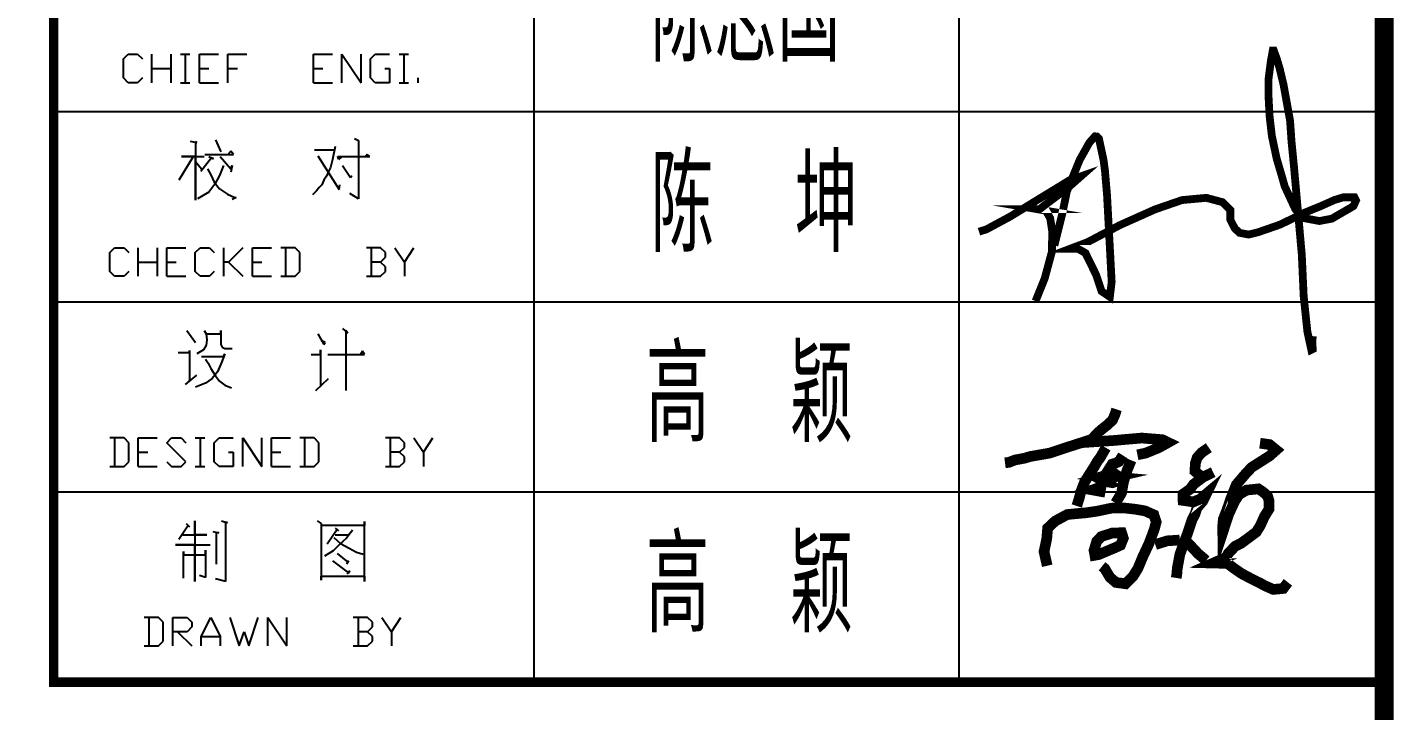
# Model space of a CAD drawing. Extents: x 5412679 to 5683609, y 301830 to 763830.
# Drawn here: x 5660985 to 5664579, y 347095 to 348892 of the extents above; entities that cross this region are included whole.
import ezdxf

# ---------------------------------------------------------------- set-up
doc = ezdxf.new("R2010")
doc.units = 0
doc.header["$LTSCALE"] = 1000
doc.header["$MEASUREMENT"] = 0
for name, color, linetype in [('$dl$', 255, 'Continuous'), ('PUB_TITLE', 4, 'Continuous'), ('吊车', 4, 'Continuous')]:
    doc.layers.add(name, color=color, linetype=linetype)
doc.styles.add('TSSD_REIN', font='TSSDENG', dxfattribs={"width": 0.8, "bigfont": 'TSSDCHN'})

# ---------------------------------------------------------------- blocks, each defined once
blk = doc.blocks.new('A$C70722EA9')
at = {"layer": '吊车', "const_width": 56, "elevation": 13.8}
for points in [[(590.3, 975), (581.1, 946.3), (568.9, 918.5), (540.7, 892), (517.8, 874.5), (499.1, 858.4), (476.8, 836.3), (463.7, 819.4), (430, 807.7), (383.1, 792.6), (328.8, 775.2), (238.8, 745.2), (134.5, 727), (108.7, 718.7), (55.8, 708.8), (24, 696.5), (3.4, 694)], [(533.8, 773.1), (505.5, 723.1), (489.5, 702.1), (472, 671.4), (447.7, 634.1), (420.8, 590.2), (402.8, 543.5), (392.8, 503.9), (380.8, 467.1)], [(406.5, 800.1), (569.3, 810.9), (723, 824.4), (831.2, 815.5), (861.6, 800.9), (813.7, 774), (742.2, 744.6), (700, 736.1)], [(1075.7, 773.8), (1037.1, 747.2), (1014.1, 721), (1004.8, 691.3), (1002.5, 649.8), (1026.4, 629.2), (1048, 620.5), (1098.4, 644.5), (1048, 620.5), (996.1, 581.8), (976.4, 555.1), (939.2, 529), (940.3, 496.4), (994.6, 488.7), (1029.2, 503), (1062.7, 531), (1062.7, 531), (1044.2, 493), (1012.9, 456.5), (1003.3, 425.6), (987.1, 394), (966.2, 329.8), (948.3, 282), (923.3, 212.7), (909.8, 140.1), (907.4, 109.5), (904.1, 88.9)], [(1344.7, 797), (1395.1, 789.9), (1430.3, 761.4), (1394, 729.2), (1301.6, 670.6), (1269.8, 637.1), (1219.9, 578.5), (1189.7, 501.6), (1171.4, 447.6), (1151.8, 397.4), (1148.5, 360.7), (1149, 329.2), (1181.1, 426), (1211.1, 490.6), (1233.8, 526.7), (1274.2, 550.7), (1336.7, 557), (1361.4, 540.3), (1384.3, 520.2), (1392.7, 494.1), (1392.6, 451.5), (1368.2, 412.1), (1346.8, 364.6), (1325.2, 329.8), (1246.6, 271.7), (1213.1, 254.8), (1176.1, 215), (1166.5, 196.5), (1099.3, 167.2), (1173.7, 165.3), (1207.7, 139.7), (1247.8, 111.9), (1300.2, 84), (1343.7, 62.7), (1368.5, 49), (1414.4, 28.5), (1467.1, 33.3), (1483.3, 54.8), (1492, 65.7)], [(623.6, 733.1), (602.7, 700.7), (586.9, 693.2), (566.7, 686.6), (548.9, 658.5), (573.4, 641.2), (520.5, 624.2), (578.1, 619.1), (510.5, 603.6), (548.3, 581.9), (464, 551.5), (531.7, 539.2)], [(667.4, 707.4), (645.1, 653.5), (626.5, 592.4), (616.5, 535.4), (585.2, 482.9)], [(225.6, 153), (208.6, 226.7), (223, 294.7), (227.7, 350.5), (267.7, 388.2), (331.4, 422.3), (430.4, 431.5), (489.6, 440.1), (562.5, 455.6), (622.4, 457.4), (686.8, 450.4), (739.8, 441.4), (786.7, 420.4), (798.9, 382.3), (788.9, 345), (760.9, 269.9), (728.8, 201.5), (702.7, 139.1), (676.3, 96.5), (637.1, 58.3), (587, 65.2), (555.3, 92.2), (528, 138.4), (513.7, 149.8)], [(468.6, 223.9), (485.7, 280.9), (509.5, 306.2), (567.4, 324.9), (616.6, 326.5), (625.9, 297.6), (611.1, 260.9), (584.7, 248.9), (495.7, 211.4), (448.6, 203.3)], [(922.7, 288.1), (856, 283.8), (794.1, 263.9)], [(951, 289.1), (1018.8, 216.7), (1061.3, 180.8)]]:
    blk.add_lwpolyline(points, dxfattribs=at)
blk = doc.blocks.new('A$C79070B6A')
at = {"const_width": 20.5}
for points in [[(201.6, 289.1), (222.7, 374.1), (234.4, 431.1), (250.5, 470.9), (268.3, 514.4), (293.7, 559.7), (308.6, 576.3), (313.1, 575.7), (318.9, 569.9), (330.8, 514.5), (334.6, 486.5), (340.1, 422.2), (343, 368.2), (347, 293.5), (352.3, 193.7), (347.6, 154.2), (325.7, 169.1), (311.7, 211.5), (283.3, 269.5), (264.3, 280.3), (242.1, 280.3), (288.7, 297.9), (373.7, 342.7), (466.6, 384.2), (537.2, 408.6), (601.1, 414.5), (643.3, 403.3), (664.3, 382.9), (664.3, 357.2), (676.2, 334.2), (688.5, 322.5), (712.7, 318), (738.1, 324.3), (795.5, 344.2), (859.4, 375.3), (901.6, 392.4), (938.2, 408.8), (961, 415.7), (979.3, 415.7), (990.9, 415.7), (995, 407.7), (988.2, 392.6), (953.9, 372.8), (931.6, 359.8), (898.7, 353.6), (853.7, 362), (835.2, 385.1), (807.5, 444.7), (799.2, 474), (786.3, 517.7), (773.6, 577.6), (767.6, 630), (765.1, 678.1), (765.1, 728.2), (771, 774.1), (776, 801.2), (778.9, 801.2), (786.5, 780.3), (794.1, 755), (804.4, 712), (813.1, 663.8), (821.6, 617.3), (825.4, 562.1), (832, 495.3), (838.3, 424.1), (852.4, 265.3), (857.4, 155.9), (867.1, 63), (877.4, 15.1), (881.3, 17.1), (879.9, 35.9), (881.5, 51)], [(3.2, 325.4), (23.1, 331.8), (84.7, 364.9), (204.2, 437.9), (241.5, 460.7), (271.4, 471.1), (239.8, 443.2), (208.3, 419.4), (174.5, 393.9), (163.1, 384.9), (155.4, 384.9), (179.2, 380.8), (190.5, 361.2), (195.8, 327.3), (195.2, 273.2), (175.9, 201.9), (152, 143.1)]]:
    blk.add_lwpolyline(points, dxfattribs=at)
blk = doc.blocks.new('sdg456sdhfdgh')
at = {"layer": 'PUB_TITLE'}
for p, q in [((3125733.3, 779521), (3125733.3, 772541.4)), ((3127969.5, 779521), (3127969.5, 772541.4)), ((3123574.7, 775797), (3123599.7, 775822)), ((3123599.7, 775822), (3123649.7, 775822)), ((3123649.7, 775822), (3123674.7, 775797)), ((3123724.7, 775672), (3123724.7, 775822)), ((3123824.7, 775822), (3123824.7, 775672)), ((3123874.7, 775822), (3123924.7, 775822)), ((3123899.7, 775822), (3123899.7, 775672)), ((3123974.7, 775822), (3124074.7, 775822)), ((3123974.7, 775672), (3123974.7, 775822)), ((3124124.7, 775822), (3124224.7, 775822)), ((3124124.7, 775672), (3124124.7, 775822)), ((3124574.7, 775822), (3124674.7, 775822)), ((3124574.7, 775672), (3124574.7, 775822)), ((3124724.7, 775822), (3124824.7, 775672)), ((3124724.7, 775672), (3124724.7, 775822)), ((3124824.7, 775672), (3124824.7, 775822)), ((3124874.7, 775797), (3124899.7, 775822)), ((3124899.7, 775822), (3124974.7, 775822)), ((3125024.7, 775822), (3125074.7, 775822)), ((3125049.7, 775822), (3125049.7, 775672)), ((3123574.7, 775697), (3123574.7, 775797)), ((3123724.7, 775747), (3123824.7, 775747)), ((3123974.7, 775747), (3124024.7, 775747)), ((3124124.7, 775747), (3124174.7, 775747)), ((3124574.7, 775747), (3124624.7, 775747)), ((3124874.7, 775697), (3124874.7, 775797)), ((3124949.7, 775747), (3124974.7, 775747)), ((3124974.7, 775747), (3124974.7, 775672)), ((3123599.7, 775672), (3123574.7, 775697)), ((3123649.7, 775672), (3123599.7, 775672)), ((3123674.7, 775697), (3123649.7, 775672)), ((3123874.7, 775672), (3123924.7, 775672)), ((3123974.7, 775672), (3124074.7, 775672)), ((3124574.7, 775672), (3124674.7, 775672)), ((3124899.7, 775672), (3124874.7, 775697)), ((3124974.7, 775672), (3124899.7, 775672)), ((3125024.7, 775672), (3125074.7, 775672)), ((3125124.7, 775672), (3125124.7, 775697)), ((3123207.5, 775521), (3130207.5, 775521)), ((3123925.9, 775365.5), (3123960.9, 775358.5)), ((3123953.9, 775362), (3123953.9, 775054)), ((3123960.9, 775358.5), (3123953.9, 775362)), ((3124058.9, 775372.5), (3124086.9, 775309.5)), ((3124139.4, 775313), (3124128.9, 775302.5)), ((3124153.4, 775295.5), (3124139.4, 775313)), ((3124580.4, 775320), (3124685.4, 775320)), ((3124688.9, 775337.5), (3124674.9, 775267.5)), ((3124790.4, 775379.5), (3124811.4, 775369)), ((3124811.4, 775369), (3124811.4, 775061)), ((3123939.9, 775281.5), (3123866.4, 775159)), ((3123880.4, 775285), (3123999.4, 775285)), ((3123953.9, 775285), (3123880.4, 775285)), ((3123953.9, 775054), (3123953.9, 775285)), ((3123953.9, 775257), (3123985.4, 775218.5)), ((3124037.9, 775278), (3123981.9, 775204.5)), ((3124002.9, 775295.5), (3124153.4, 775295.5)), ((3124023.9, 775285), (3124048.4, 775271)), ((3124048.4, 775271), (3124037.9, 775278)), ((3124083.4, 775285), (3124139.4, 775218.5)), ((3124128.9, 775302.5), (3124128.9, 775299)), ((3124597.9, 775288.5), (3124709.9, 775110)), ((3124674.9, 775267.5), (3124667.9, 775239.5)), ((3124702.9, 775285), (3124870.9, 775285)), ((3124706.4, 775267.5), (3124702.9, 775285)), ((3124720.4, 775281.5), (3124706.4, 775267.5)), ((3124856.9, 775295.5), (3124846.4, 775281.5)), ((3124870.9, 775285), (3124856.9, 775295.5)), ((3124016.9, 775218.5), (3124034.4, 775187)), ((3124034.4, 775187), (3124051.9, 775148.5)), ((3124079.9, 775183.5), (3124055.4, 775138)), ((3124100.9, 775236), (3124079.9, 775183.5)), ((3124146.4, 775236), (3124139.4, 775201)), ((3124139.4, 775218.5), (3124146.4, 775236)), ((3124643.4, 775180), (3124629.4, 775159)), ((3124653.9, 775204.5), (3124643.4, 775180)), ((3124664.4, 775225.5), (3124653.9, 775204.5)), ((3124667.9, 775239.5), (3124664.4, 775225.5)), ((3124727.4, 775236), (3124769.4, 775173)), ((3124769.4, 775173), (3124776.4, 775183.5)), ((3124055.4, 775138), (3124023.9, 775096)), ((3124051.9, 775148.5), (3124079.9, 775113.5)), ((3124079.9, 775113.5), (3124121.9, 775085.5)), ((3124590.9, 775103), (3124569.9, 775082)), ((3124604.9, 775120.5), (3124590.9, 775103)), ((3124618.9, 775134.5), (3124604.9, 775120.5)), ((3124629.4, 775159), (3124618.9, 775134.5)), ((3124709.9, 775110), (3124713.4, 775134.5)), ((3124023.9, 775096), (3123964.4, 775061)), ((3124121.9, 775085.5), (3124160.4, 775068)), ((3124167.4, 775068), (3124146.4, 775057.5)), ((3124160.4, 775068), (3124167.4, 775068)), ((3124811.4, 775061), (3124765.9, 775089)), ((3123503, 774779.5), (3123528, 774804.5)), ((3123503, 774679.5), (3123503, 774779.5)), ((3123528, 774804.5), (3123578, 774804.5)), ((3123578, 774804.5), (3123603, 774779.5)), ((3123653, 774654.5), (3123653, 774804.5)), ((3123753, 774804.5), (3123753, 774654.5)), ((3123803, 774804.5), (3123903, 774804.5)), ((3123803, 774654.5), (3123803, 774804.5)), ((3123953, 774779.5), (3123978, 774804.5)), ((3123953, 774679.5), (3123953, 774779.5)), ((3123978, 774804.5), (3124028, 774804.5)), ((3124028, 774804.5), (3124053, 774779.5)), ((3124103, 774654.5), (3124103, 774804.5)), ((3124203, 774804.5), (3124128, 774729.5)), ((3124253, 774804.5), (3124353, 774804.5)), ((3124253, 774654.5), (3124253, 774804.5)), ((3124478, 774804.5), (3124403, 774804.5)), ((3124428, 774804.5), (3124428, 774654.5)), ((3124503, 774779.5), (3124478, 774804.5)), ((3124503, 774679.5), (3124503, 774779.5)), ((3124928, 774804.5), (3124853, 774804.5)), ((3124878, 774804.5), (3124878, 774654.5)), ((3124953, 774779.5), (3124928, 774804.5)), ((3124928, 774729.5), (3124953, 774754.5)), ((3124953, 774754.5), (3124953, 774779.5)), ((3125003, 774804.5), (3125053, 774729.5)), ((3125053, 774729.5), (3125103, 774804.5)), ((3123528, 774654.5), (3123503, 774679.5)), ((3123603, 774679.5), (3123578, 774654.5)), ((3123653, 774729.5), (3123753, 774729.5)), ((3123803, 774729.5), (3123853, 774729.5)), ((3123978, 774654.5), (3123953, 774679.5)), ((3124053, 774679.5), (3124028, 774654.5)), ((3124128, 774729.5), (3124103, 774729.5)), ((3124128, 774729.5), (3124203, 774654.5)), ((3124253, 774729.5), (3124303, 774729.5)), ((3124478, 774654.5), (3124503, 774679.5)), ((3124928, 774729.5), (3124878, 774729.5)), ((3124953, 774704.5), (3124928, 774729.5)), ((3124928, 774654.5), (3124953, 774679.5)), ((3124953, 774679.5), (3124953, 774704.5)), ((3125053, 774729.5), (3125053, 774654.5)), ((3123578, 774654.5), (3123528, 774654.5)), ((3123803, 774654.5), (3123903, 774654.5)), ((3124028, 774654.5), (3123978, 774654.5)), ((3124253, 774654.5), (3124353, 774654.5)), ((3124403, 774654.5), (3124478, 774654.5)), ((3124853, 774654.5), (3124928, 774654.5)), ((3123207.5, 774521), (3130207.5, 774521)), ((3124727.4, 774379.5), (3124755.4, 774355)), ((3123908.4, 774369), (3123953.9, 774306)), ((3123999.4, 774369), (3124009.9, 774351.5)), ((3124009.9, 774351.5), (3124013.4, 774320)), ((3124013.4, 774320), (3124009.9, 774292)), ((3124013.4, 774351.5), (3124086.9, 774351.5)), ((3124086.9, 774369), (3124086.9, 774295.5)), ((3124086.9, 774351.5), (3124086.9, 774369)), ((3124597.9, 774351.5), (3124629.4, 774295.5)), ((3124636.4, 774306), (3124615.4, 774316.5)), ((3124629.4, 774295.5), (3124636.4, 774306)), ((3124744.9, 774369), (3124744.9, 774054)), ((3124755.4, 774355), (3124744.9, 774369)), ((3123862.9, 774253.5), (3123922.4, 774253.5)), ((3123922.4, 774264), (3123922.4, 774106.5)), ((3123922.4, 774253.5), (3123922.4, 774264)), ((3123995.9, 774267.5), (3123960.9, 774246.5)), ((3124009.9, 774292), (3123995.9, 774267.5)), ((3124086.9, 774295.5), (3124093.9, 774281.5)), ((3124107.9, 774246.5), (3124090.4, 774201)), ((3124093.9, 774281.5), (3124107.9, 774274.5)), ((3124100.9, 774232.5), (3124107.9, 774246.5)), ((3124107.9, 774274.5), (3124146.4, 774274.5)), ((3124562.9, 774243), (3124611.9, 774243)), ((3124611.9, 774267.5), (3124611.9, 774075)), ((3124611.9, 774243), (3124611.9, 774267.5)), ((3124650.4, 774243), (3124842.9, 774243)), ((3124832.4, 774260.5), (3124821.9, 774243)), ((3124842.9, 774243), (3124832.4, 774260.5)), ((3123985.4, 774232.5), (3124100.9, 774232.5)), ((3124006.4, 774218.5), (3124020.4, 774197.5)), ((3124020.4, 774197.5), (3124034.4, 774169.5)), ((3124034.4, 774169.5), (3124058.9, 774131)), ((3124090.4, 774201), (3124069.4, 774152)), ((3123901.4, 774085.5), (3123960.9, 774134.5)), ((3123922.4, 774106.5), (3123901.4, 774085.5)), ((3124006.4, 774092.5), (3123953.9, 774071.5)), ((3124041.4, 774117), (3124006.4, 774092.5)), ((3124069.4, 774152), (3124041.4, 774117)), ((3124058.9, 774131), (3124079.9, 774103)), ((3124079.9, 774103), (3124107.9, 774082)), ((3124587.4, 774054), (3124653.9, 774117)), ((3124107.9, 774082), (3124142.9, 774068)), ((3123578, 773804.5), (3123503, 773804.5)), ((3123528, 773804.5), (3123528, 773654.5)), ((3123603, 773779.5), (3123578, 773804.5)), ((3123653, 773804.5), (3123753, 773804.5)), ((3123653, 773654.5), (3123653, 773804.5)), ((3123803, 773779.5), (3123828, 773804.5)), ((3123828, 773804.5), (3123878, 773804.5)), ((3123878, 773804.5), (3123903, 773779.5)), ((3123953, 773804.5), (3124003, 773804.5)), ((3123978, 773804.5), (3123978, 773654.5)), ((3124053, 773779.5), (3124078, 773804.5)), ((3124078, 773804.5), (3124153, 773804.5)), ((3124203, 773804.5), (3124303, 773654.5)), ((3124203, 773654.5), (3124203, 773804.5)), ((3124303, 773654.5), (3124303, 773804.5)), ((3124353, 773804.5), (3124453, 773804.5)), ((3124353, 773654.5), (3124353, 773804.5)), ((3124578, 773804.5), (3124503, 773804.5)), ((3124528, 773804.5), (3124528, 773654.5)), ((3124603, 773779.5), (3124578, 773804.5)), ((3125028, 773804.5), (3124953, 773804.5)), ((3124978, 773804.5), (3124978, 773654.5)), ((3125053, 773779.5), (3125028, 773804.5)), ((3125103, 773804.5), (3125153, 773729.5)), ((3125153, 773729.5), (3125203, 773804.5)), ((3123603, 773679.5), (3123603, 773779.5)), ((3123903, 773679.5), (3123803, 773779.5)), ((3124053, 773679.5), (3124053, 773779.5)), ((3124603, 773679.5), (3124603, 773779.5)), ((3125028, 773729.5), (3125053, 773754.5)), ((3125053, 773754.5), (3125053, 773779.5)), ((3123578, 773654.5), (3123603, 773679.5)), ((3123653, 773729.5), (3123703, 773729.5)), ((3123803, 773679.5), (3123828, 773654.5)), ((3123878, 773654.5), (3123903, 773679.5)), ((3124078, 773654.5), (3124053, 773679.5)), ((3124128, 773729.5), (3124153, 773729.5)), ((3124153, 773729.5), (3124153, 773654.5)), ((3124353, 773729.5), (3124403, 773729.5)), ((3124578, 773654.5), (3124603, 773679.5)), ((3125028, 773729.5), (3124978, 773729.5)), ((3125053, 773704.5), (3125028, 773729.5)), ((3125028, 773654.5), (3125053, 773679.5)), ((3125053, 773679.5), (3125053, 773704.5)), ((3125153, 773729.5), (3125153, 773654.5)), ((3123503, 773654.5), (3123578, 773654.5)), ((3123653, 773654.5), (3123753, 773654.5)), ((3123828, 773654.5), (3123878, 773654.5)), ((3123953, 773654.5), (3124003, 773654.5)), ((3124153, 773654.5), (3124078, 773654.5)), ((3124353, 773654.5), (3124453, 773654.5)), ((3124503, 773654.5), (3124578, 773654.5)), ((3124953, 773654.5), (3125028, 773654.5)), ((3123207.5, 773521), (3130207.5, 773521)), ((3123915.4, 773344.5), (3123866.4, 773271)), ((3123904.9, 773355), (3123922.4, 773337.5)), ((3123922.4, 773337.5), (3123915.4, 773344.5)), ((3123950.4, 773369), (3123950.4, 773050.5)), ((3123950.4, 773295.5), (3123950.4, 773369)), ((3124044.9, 773313), (3124076.4, 773306)), ((3124062.4, 773306), (3124062.4, 773141.5)), ((3124076.4, 773306), (3124062.4, 773306)), ((3124090.4, 773369), (3124121.9, 773358.5)), ((3124111.4, 773362), (3124111.4, 773050.5)), ((3124121.9, 773358.5), (3124111.4, 773362)), ((3124594.4, 773369), (3124615.4, 773355)), ((3124615.4, 773355), (3124615.4, 773057.5)), ((3124842.9, 773344.5), (3124615.4, 773344.5)), ((3124699.4, 773323.5), (3124646.9, 773246.5)), ((3124688.9, 773330.5), (3124706.4, 773316.5)), ((3124706.4, 773316.5), (3124699.4, 773323.5)), ((3124779.9, 773320), (3124748.4, 773278)), ((3124758.9, 773295.5), (3124779.9, 773320)), ((3124842.9, 773365.5), (3124842.9, 773344.5)), ((3124842.9, 773050.5), (3124842.9, 773365.5)), ((3123848.9, 773243), (3124030.9, 773243)), ((3123950.4, 773243), (3123848.9, 773243)), ((3123887.4, 773295.5), (3124013.4, 773295.5)), ((3124013.4, 773295.5), (3123950.4, 773295.5)), ((3123950.4, 773050.5), (3123950.4, 773243)), ((3124709.9, 773243), (3124678.4, 773211.5)), ((3124681.9, 773281.5), (3124716.9, 773250)), ((3124688.9, 773295.5), (3124758.9, 773295.5)), ((3124748.4, 773278), (3124709.9, 773243)), ((3124716.9, 773250), (3124762.4, 773225.5)), ((3123890.9, 773208), (3123890.9, 773190.5)), ((3123890.9, 773068), (3123890.9, 773208)), ((3123890.9, 773190.5), (3124006.4, 773190.5)), ((3124006.4, 773215), (3124006.4, 773071.5)), ((3124006.4, 773190.5), (3124006.4, 773215)), ((3124678.4, 773211.5), (3124632.9, 773183.5)), ((3124674.9, 773159), (3124758.9, 773096)), ((3124699.4, 773197.5), (3124755.4, 773152)), ((3124758.9, 773159), (3124748.4, 773141.5)), ((3124755.4, 773152), (3124758.9, 773159)), ((3124762.4, 773225.5), (3124800.9, 773204.5)), ((3124800.9, 773204.5), (3124835.9, 773194)), ((3124765.9, 773106.5), (3124751.9, 773089)), ((3124758.9, 773096), (3124765.9, 773106.5)), ((3124006.4, 773071.5), (3123974.9, 773082)), ((3124111.4, 773050.5), (3124058.9, 773064.5)), ((3124615.4, 773078.5), (3124842.9, 773078.5)), ((3124615.4, 773057.5), (3124615.4, 773078.5)), ((3124842.9, 773078.5), (3124842.9, 773050.5)), ((3123759.3, 772860.9), (3123684.3, 772860.9)), ((3123709.3, 772860.9), (3123709.3, 772710.9)), ((3123784.3, 772835.9), (3123759.3, 772860.9)), ((3123784.3, 772735.9), (3123784.3, 772835.9)), ((3123834.3, 772860.9), (3123909.3, 772860.9)), ((3123834.3, 772710.9), (3123834.3, 772860.9)), ((3123909.3, 772860.9), (3123934.3, 772835.9)), ((3123934.3, 772810.9), (3123909.3, 772785.9)), ((3123934.3, 772835.9), (3123934.3, 772810.9)), ((3123984.3, 772760.9), (3124034.3, 772860.9)), ((3124034.3, 772860.9), (3124084.3, 772760.9)), ((3124134.3, 772860.9), (3124184.3, 772710.9)), ((3124234.3, 772710.9), (3124284.3, 772860.9)), ((3124334.3, 772860.9), (3124434.3, 772710.9)), ((3124334.3, 772710.9), (3124334.3, 772860.9)), ((3124434.3, 772710.9), (3124434.3, 772860.9)), ((3124859.3, 772860.9), (3124784.3, 772860.9)), ((3124809.3, 772860.9), (3124809.3, 772710.9)), ((3124884.3, 772835.9), (3124859.3, 772860.9)), ((3124859.3, 772785.9), (3124884.3, 772810.9)), ((3124884.3, 772810.9), (3124884.3, 772835.9)), ((3124934.3, 772860.9), (3124984.3, 772785.9)), ((3124984.3, 772785.9), (3125034.3, 772860.9)), ((3123759.3, 772710.9), (3123784.3, 772735.9)), ((3123909.3, 772785.9), (3123834.3, 772785.9)), ((3123859.3, 772785.9), (3123934.3, 772710.9)), ((3123984.3, 772760.9), (3124084.3, 772760.9)), ((3123984.3, 772710.9), (3123984.3, 772760.9)), ((3124084.3, 772760.9), (3124084.3, 772710.9)), ((3124184.3, 772710.9), (3124209.3, 772785.9)), ((3124209.3, 772785.9), (3124234.3, 772710.9)), ((3124859.3, 772785.9), (3124809.3, 772785.9)), ((3124884.3, 772760.9), (3124859.3, 772785.9)), ((3124859.3, 772710.9), (3124884.3, 772735.9)), ((3124884.3, 772735.9), (3124884.3, 772760.9)), ((3124984.3, 772785.9), (3124984.3, 772710.9)), ((3123684.3, 772710.9), (3123759.3, 772710.9)), ((3124784.3, 772710.9), (3124859.3, 772710.9))]:
    blk.add_line(p, q, dxfattribs=at)
at = {"layer": 'PUB_TITLE', "const_width": 50}
blk.add_lwpolyline([(3123207.5, 779521), (3130207.5, 779521), (3130207.5, 772521), (3123207.5, 772521)], close=True, dxfattribs=at)
at = {"color": 1, "xscale": 2, "yscale": 2, "zscale": 2}
blk.add_blockref('A$C79070B6A', (3128069.2, 774237.8), dxfattribs=at)
at = {"color": 1}
blk.add_blockref('A$C70722EA9', (3128209.3, 772979.8), dxfattribs=at)
at = {"layer": 'PUB_TITLE', "style": 'TSSD_REIN', "width": 0.7}
for s, p in [('陈志国', (3126349.1, 775782, -125)), ('陈  坤', (3126349.1, 774782, -125)), ('高  颖', (3126324.3, 773782)), ('高  颖', (3126324.3, 772782))]:
    blk.add_text(s, height=500, dxfattribs=at).set_placement(p)

msp = doc.modelspace()

# ---------------------------------------------------------------- linework, layer by layer
at = {"layer": 'PUB_TITLE', "linetype": 'ByBlock', "const_width": 50}
msp.add_lwpolyline([(5629154.5, 341020.5), (5664554.5, 341020.5), (5664554.5, 361020.5), (5629154.5, 361020.5)], close=True, dxfattribs=at)

# ---------------------------------------------------------------- block references
at = {"layer": '$dl$', "xscale": 0.5, "yscale": 0.5, "zscale": 0.5}
msp.add_blockref('sdg456sdhfdgh', (4099450.8, -39090), dxfattribs=at)

doc.saveas('drawing.dxf')
